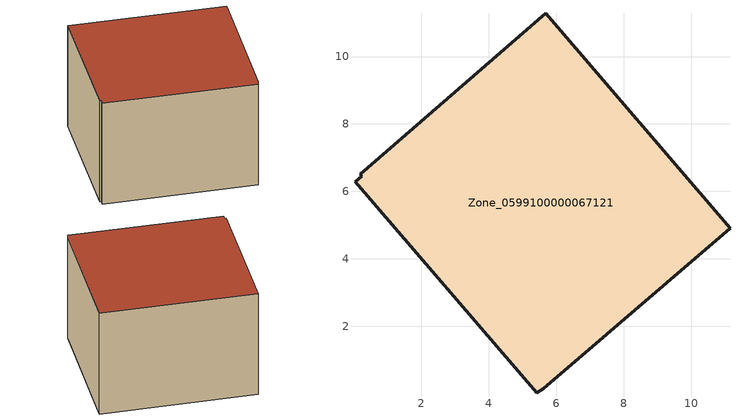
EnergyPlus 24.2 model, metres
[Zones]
Zone_0599100000067121
 floor ground (C_G): 0.19,6.5 5.68,11.29 11.15,4.91 5.62,0.15 5.42,0.03 0.05,6.28 0.24,6.45 z0
 wall outside (C_F): 5.42,0.03 5.62,0.15 11.15,4.91 5.68,11.29 0.19,6.5 0.24,6.45 0.05,6.28 5.42,0.03 z0:6.19
 roof outside (C_R): 0.05,6.28 5.42,0.03 5.62,0.15 11.15,4.91 5.68,11.29 0.19,6.5 0.24,6.45 z6.19
[BUILDING]
Pand.0599100000067121: North Axis=0; Terrain=City; Loads Convergence Tolerance Value=0.04; Temperature Convergence Tolerance Value=0.4; Solar Distribution=FullExterior; Maximum Number of Warmup Days=25; Minimum Number of Warmup Days=1
[Site:Location]
Rotterdam.The.Hague.AP_ZH_NLD Design_Conditions: Latitude=51.96; Longitude=4.45; Time Zone=1; Elevation=-4.5
[SITE:GROUNDTEMPERATURE:BUILDINGSURFACE]
18, 18, 18, 18, 18, 18, 18, 18, 18, 18, 18, 18
[MATERIAL] Thermal Absorptance=0.9; Solar Absorptance=0.7; Visible Absorptance=0.7
Name | Roughness | Thickness | Conductivity | Density | Specific Heat
G.TC.1992-2005 | MediumSmooth | 0.15 | 0.06 | 540 | 1210
F.TC.1992-2005 | Rough | 0.3 | 0.12 | 1920 | 840
R.TC.1992-2005 | MediumRough | 0.2 | 0.08 | 1500 | 1000
[CONSTRUCTION]
C_G: G.TC.1992-2005
C_F: F.TC.1992-2005
C_R: R.TC.1992-2005
[ZONE]
Zone_0599100000067121: Type=1; Multiplier=1; Ceiling Height=Autocalculate; Volume=Autocalculate; Floor Area=autocalculate; Part of Total Floor Area=Yes
[ZONEINFILTRATION:DESIGNFLOWRATE]
Infil_Zone_0599100000067121: Zone or ZoneList or Space or SpaceList=Zone_0599100000067121; Schedule=AlwaysOn; Design Flow Rate Calculation Method=Flow/Area; Flow Rate per Floor Area=0.0015; Constant Term Coefficient=1; Temperature Term Coefficient=0; Velocity Term Coefficient=0; Velocity Squared Term Coefficient=0
[HVACTEMPLATE:ZONE:IDEALLOADSAIRSYSTEM]
Zone_0599100000067121: Maximum Heating Supply Air Temperature=50; Minimum Cooling Supply Air Temperature=13; Maximum Heating Supply Air Humidity Ratio=0.0156; Minimum Cooling Supply Air Humidity Ratio=0.0077; Heating Limit=NoLimit; Cooling Limit=NoLimit; Dehumidification Control Type=ConstantSensibleHeatRatio; Cooling Sensible Heat Ratio=0.7; Dehumidification Setpoint=60; Humidification Control Type=None; Humidification Setpoint=30; Outdoor Air Method=None; Outdoor Air Flow Rate per Person=0.00944; Outdoor Air Flow Rate per Zone Floor Area=0; Outdoor Air Flow Rate per Zone=0; Demand Controlled Ventilation Type=None; Outdoor Air Economizer Type=NoEconomizer; Heat Recovery Type=None; Sensible Heat Recovery Effectiveness=0.7; Latent Heat Recovery Effectiveness=0.65
[ZONECONTROL:THERMOSTAT]
ThermostatControl_Zone_0599100000067121: Zone or ZoneList=Zone_0599100000067121; Control Type Schedule=DualSetpointControlType; Control 1=Thermostat_Zone_0599100000067121; Temperature Difference Between Cutout And Setpoint=0
[THERMOSTATSETPOINT:DUALSETPOINT]
Thermostat_Zone_0599100000067121: Heating Setpoint Temperature Schedule=HeatingSetpoint_Zone_0599100000067121; Cooling Setpoint Temperature Schedule=CoolingSetpoint_Zone_0599100000067121
[SCHEDULE:COMPACT]
HeatingSetpoint_Zone_0599100000067121: Through: 12/31, For: AllDays, Until: 24:00, 21
CoolingSetpoint_Zone_0599100000067121: Through: 12/31, For: AllDays, Until: 24:00, 24
DualSetpointControlType: Through: 12/31, For: AllDays, Until: 24:00, 4
AlwaysOn: Through: 12/31, For: AllDays, Until: 24:00, 1
